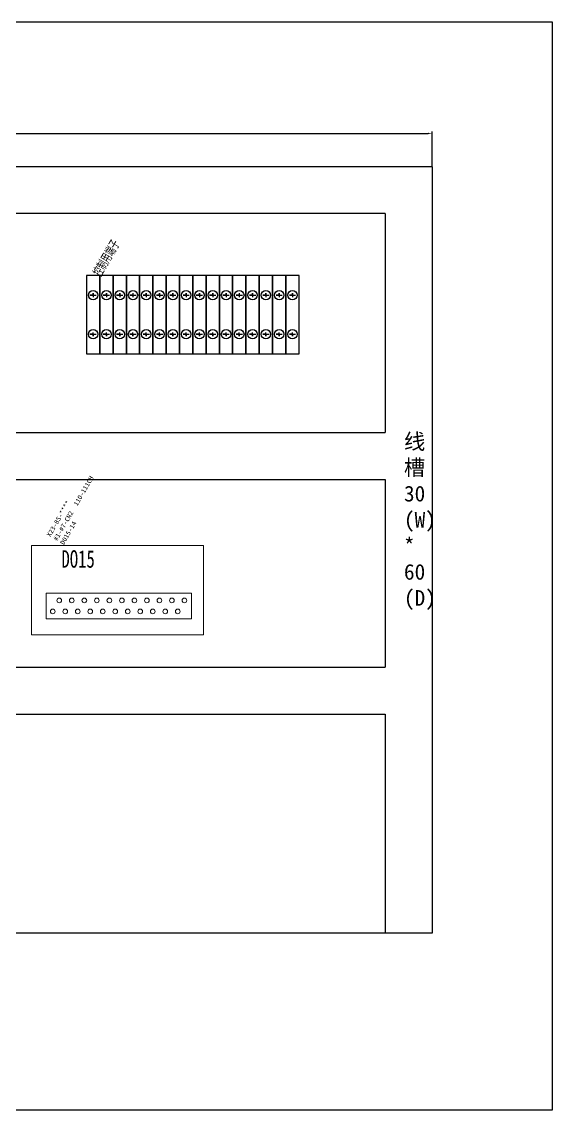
# Model space of a CAD drawing. Header units: millimetres. Extents: x 336 to 12810, y -1577 to 4105.
# Drawn here: x 10004 to 10343, y 1252 to 1948 of the extents above; entities that cross this region are included whole.
import ezdxf

# ---------------------------------------------------------------- set-up
doc = ezdxf.new("R2010")
doc.units = ezdxf.units.MM
doc.layers.add('细实线层', color=7, linetype='Continuous')
doc.styles.get("Standard").update_dxf_attribs({"font": ''})
doc.styles.add('宋', font='', dxfattribs={"width": 0.7})
doc.styles.add('样式 8', font='arial.ttf', dxfattribs={"width": 0.6, "height": 2.5})
doc.styles.get('Standard').set_extended_font_data('SimSun')
doc.styles.get('宋').set_extended_font_data('SimSun')
doc.dimstyles.new('ISO-25', dxfattribs={"dimtxt": 2.5, "dimasz": 2.5, "dimexe": 1.25, "dimexo": 0.625, "dimtad": 1, "dimtxsty": 'Standard', "dimcen": 2.5, "dimadec": 0, "dimazin": 0, "dimtfac": 1, "dimtmove": 0, "dimatfit": 3, "dimfxl": 1, "dimarcsym": 0})

# ---------------------------------------------------------------- blocks, each defined once
blk = doc.blocks.new('*D894')
at = {"color": 0, "lineweight": -2}
for p, q in [((9266.14, 1856.17), (9266.14, 1878.07)), ((9268.64, 1876.82), (10263.64, 1876.82)), ((10266.14, 1856.17), (10266.14, 1878.07))]:
    blk.add_line(p, q, dxfattribs=at)
at = {"color": 0}
for points in [[(9268.64, 1877.23), (9268.64, 1876.4), (9266.14, 1876.82)], [(10263.64, 1876.4), (10263.64, 1877.23), (10266.14, 1876.82)]]:
    blk.add_solid(points, dxfattribs=at)
at = {"layer": 'Defpoints', "color": 0}
for p in [(10266.14, 1876.82), (9266.14, 1855.54), (10266.14, 1855.54)]:
    blk.add_point(p, dxfattribs=at)
at = {"color": 0, "insert": (9766.14, 1884.94), "char_height": 2.5, "attachment_point": 5}
blk.add_mtext('{\\H6x;1000}', dxfattribs=at)
blk = doc.blocks.new('D015')
at = {"lineweight": 0}
for p, q in [((4907.11, 1796), (4797.11, 1796)), ((4907.11, 1739), (4907.11, 1796)), ((4797.11, 1739), (4907.11, 1739))]:
    blk.add_line(p, q, dxfattribs=at)
for centre in [(4814.94, 1760.94), (4822.94, 1760.94), (4830.94, 1760.94), (4838.94, 1760.94), (4846.94, 1760.94), (4854.94, 1760.94), (4862.94, 1760.94), (4870.94, 1760.94), (4878.94, 1760.94), (4886.94, 1760.94), (4894.94, 1760.94), (4810.7, 1753.88), (4818.7, 1753.88), (4826.7, 1753.88), (4834.7, 1753.88), (4842.7, 1753.88), (4850.7, 1753.88), (4858.7, 1753.88), (4866.7, 1753.88), (4874.7, 1753.88), (4882.7, 1753.88), (4890.7, 1753.88)]:
    blk.add_circle(centre, 1.5, dxfattribs=at)
at = {"layer": '细实线层', "lineweight": 0}
for p, q in [((4797.11, 1796), (4797.11, 1739)), ((4806.62, 1749.13), (4806.62, 1765.59)), ((4806.62, 1765.59), (4899.47, 1765.59)), ((4899.47, 1765.59), (4899.47, 1749.13)), ((4899.47, 1749.13), (4806.62, 1749.13))]:
    blk.add_line(p, q, dxfattribs=at)
at = {"lineweight": 0, "insert": (4816.32, 1793.01), "char_height": 11.2, "width": 74.3703, "attachment_point": 1, "style": '宋'}
blk.add_mtext('DO15', dxfattribs=at)

msp = doc.modelspace()

# ---------------------------------------------------------------- linework, layer by layer
for p, q in [((10236.141, 1825.542), (9296.141, 1825.542)), ((10236.141, 1825.542), (10236.141, 1685.542)), ((10049.389, 1774.594), (10049.389, 1772.194)), ((10049.389, 1773.394), (10049.389, 1774.594)), ((10057.889, 1774.594), (10057.889, 1772.194)), ((10057.889, 1773.394), (10057.889, 1774.594)), ((10066.389, 1774.594), (10066.389, 1772.194)), ((10066.389, 1773.394), (10066.389, 1774.594)), ((10074.889, 1774.594), (10074.889, 1772.194)), ((10083.389, 1774.594), (10083.389, 1772.194)), ((10083.389, 1773.394), (10083.389, 1774.594)), ((10091.889, 1773.394), (10091.889, 1774.594)), ((10091.889, 1774.594), (10091.889, 1772.194)), ((10100.389, 1773.394), (10100.389, 1774.594)), ((10100.389, 1774.594), (10100.389, 1772.194)), ((10108.889, 1773.394), (10108.889, 1774.594)), ((10108.889, 1774.594), (10108.889, 1772.194)), ((10117.389, 1773.394), (10117.389, 1774.594)), ((10117.389, 1774.594), (10117.389, 1772.194)), ((10125.889, 1773.394), (10125.889, 1774.594)), ((10125.889, 1774.594), (10125.889, 1772.194)), ((10134.389, 1773.394), (10134.389, 1774.594)), ((10134.389, 1774.594), (10134.389, 1772.194)), ((10142.889, 1774.594), (10142.889, 1772.194)), ((10151.389, 1773.394), (10151.389, 1774.594)), ((10151.389, 1774.594), (10151.389, 1772.194)), ((10159.889, 1773.394), (10159.889, 1774.594)), ((10159.889, 1774.594), (10159.889, 1772.194)), ((10168.389, 1773.394), (10168.389, 1774.594)), ((10168.389, 1774.594), (10168.389, 1772.194)), ((10176.889, 1773.394), (10176.889, 1774.594)), ((10176.889, 1774.594), (10176.889, 1772.194)), ((9296.141, 1685.542), (10236.141, 1685.542)), ((9296.141, 1655.542), (10236.141, 1655.542)), ((10236.141, 1655.542), (10236.141, 1535.542)), ((9296.141, 1535.542), (10236.141, 1535.542)), ((9296.141, 1505.542), (10236.141, 1505.542)), ((10236.141, 1505.542), (10236.141, 1365.542))]:
    msp.add_line(p, q)
at = {"color": 0}
for p, q in [((10047.389, 1773.394), (10051.389, 1773.394)), ((10049.389, 1773.394), (10047.389, 1773.394)), ((10055.889, 1773.394), (10059.889, 1773.394)), ((10057.889, 1773.394), (10055.889, 1773.394)), ((10064.389, 1773.394), (10068.389, 1773.394)), ((10066.389, 1773.394), (10064.389, 1773.394)), ((10072.889, 1773.394), (10076.889, 1773.394)), ((10074.889, 1773.394), (10072.889, 1773.394)), ((10081.389, 1773.394), (10085.389, 1773.394)), ((10083.389, 1773.394), (10081.389, 1773.394)), ((10091.889, 1773.394), (10089.889, 1773.394)), ((10089.889, 1773.394), (10093.889, 1773.394)), ((10098.389, 1773.394), (10102.389, 1773.394)), ((10100.389, 1773.394), (10098.389, 1773.394)), ((10108.889, 1773.394), (10106.889, 1773.394)), ((10106.889, 1773.394), (10110.889, 1773.394)), ((10117.389, 1773.394), (10115.389, 1773.394)), ((10115.389, 1773.394), (10119.389, 1773.394)), ((10125.889, 1773.394), (10123.889, 1773.394)), ((10123.889, 1773.394), (10127.889, 1773.394)), ((10134.389, 1773.394), (10132.389, 1773.394)), ((10132.389, 1773.394), (10136.389, 1773.394)), ((10142.889, 1773.394), (10140.889, 1773.394)), ((10140.889, 1773.394), (10144.889, 1773.394)), ((10151.389, 1773.394), (10149.389, 1773.394)), ((10149.389, 1773.394), (10153.389, 1773.394)), ((10159.889, 1773.394), (10157.889, 1773.394)), ((10157.889, 1773.394), (10161.889, 1773.394)), ((10168.389, 1773.394), (10166.389, 1773.394)), ((10166.389, 1773.394), (10170.389, 1773.394)), ((10176.889, 1773.394), (10174.889, 1773.394)), ((10174.889, 1773.394), (10178.889, 1773.394)), ((10047.389, 1748.394), (10051.389, 1748.394)), ((10049.389, 1748.394), (10047.389, 1748.394)), ((10049.389, 1747.194), (10049.389, 1749.594)), ((10049.389, 1748.394), (10049.389, 1747.194)), ((10055.889, 1748.394), (10059.889, 1748.394)), ((10057.889, 1748.394), (10055.889, 1748.394)), ((10057.889, 1747.194), (10057.889, 1749.594)), ((10057.889, 1748.394), (10057.889, 1747.194)), ((10064.389, 1748.394), (10068.389, 1748.394)), ((10066.389, 1748.394), (10064.389, 1748.394)), ((10066.389, 1747.194), (10066.389, 1749.594)), ((10066.389, 1748.394), (10066.389, 1747.194)), ((10072.889, 1748.394), (10076.889, 1748.394)), ((10074.889, 1748.394), (10072.889, 1748.394)), ((10074.889, 1747.194), (10074.889, 1749.594)), ((10074.889, 1748.394), (10074.889, 1747.194)), ((10081.389, 1748.394), (10085.389, 1748.394)), ((10083.389, 1748.394), (10081.389, 1748.394)), ((10083.389, 1747.194), (10083.389, 1749.594)), ((10083.389, 1748.394), (10083.389, 1747.194)), ((10091.889, 1748.394), (10089.889, 1748.394)), ((10089.889, 1748.394), (10093.889, 1748.394)), ((10091.889, 1747.194), (10091.889, 1749.594)), ((10091.889, 1748.394), (10091.889, 1747.194)), ((10098.389, 1748.394), (10102.389, 1748.394)), ((10100.389, 1748.394), (10098.389, 1748.394)), ((10100.389, 1747.194), (10100.389, 1749.594)), ((10100.389, 1748.394), (10100.389, 1747.194)), ((10108.889, 1748.394), (10106.889, 1748.394)), ((10106.889, 1748.394), (10110.889, 1748.394)), ((10108.889, 1747.194), (10108.889, 1749.594)), ((10108.889, 1748.394), (10108.889, 1747.194)), ((10117.389, 1748.394), (10115.389, 1748.394)), ((10115.389, 1748.394), (10119.389, 1748.394)), ((10117.389, 1747.194), (10117.389, 1749.594)), ((10117.389, 1748.394), (10117.389, 1747.194)), ((10125.889, 1748.394), (10123.889, 1748.394)), ((10123.889, 1748.394), (10127.889, 1748.394)), ((10125.889, 1747.194), (10125.889, 1749.594)), ((10125.889, 1748.394), (10125.889, 1747.194)), ((10134.389, 1748.394), (10132.389, 1748.394)), ((10132.389, 1748.394), (10136.389, 1748.394)), ((10134.389, 1747.194), (10134.389, 1749.594)), ((10134.389, 1748.394), (10134.389, 1747.194)), ((10142.889, 1748.394), (10140.889, 1748.394)), ((10140.889, 1748.394), (10144.889, 1748.394)), ((10142.889, 1747.194), (10142.889, 1749.594)), ((10142.889, 1748.394), (10142.889, 1747.194)), ((10151.389, 1748.394), (10149.389, 1748.394)), ((10149.389, 1748.394), (10153.389, 1748.394)), ((10151.389, 1747.194), (10151.389, 1749.594)), ((10151.389, 1748.394), (10151.389, 1747.194)), ((10159.889, 1748.394), (10157.889, 1748.394)), ((10157.889, 1748.394), (10161.889, 1748.394)), ((10159.889, 1747.194), (10159.889, 1749.594)), ((10159.889, 1748.394), (10159.889, 1747.194)), ((10168.389, 1748.394), (10166.389, 1748.394)), ((10166.389, 1748.394), (10170.389, 1748.394)), ((10168.389, 1747.194), (10168.389, 1749.594)), ((10168.389, 1748.394), (10168.389, 1747.194)), ((10176.889, 1748.394), (10174.889, 1748.394)), ((10174.889, 1748.394), (10178.889, 1748.394)), ((10176.889, 1747.194), (10176.889, 1749.594)), ((10176.889, 1748.394), (10176.889, 1747.194))]:
    msp.add_line(p, q, dxfattribs=at)
at = {"color": 1}
msp.add_lwpolyline([(9163.416, 1948.152), (10343.039, 1948.152), (10343.039, 1252.413), (9163.416, 1252.413)], close=True, dxfattribs=at)
msp.add_lwpolyline([(9266.141, 1855.542), (10266.141, 1855.542), (10266.141, 1365.542), (9266.141, 1365.542)], close=True)
at = {"linetype": 'Continuous'}
for points in [[(10045.139, 1735.894), (10053.639, 1735.894), (10053.639, 1785.894), (10045.139, 1785.894)], [(10053.639, 1735.894), (10062.139, 1735.894), (10062.139, 1785.894), (10053.639, 1785.894)], [(10062.139, 1735.894), (10070.639, 1735.894), (10070.639, 1785.894), (10062.139, 1785.894)], [(10070.639, 1735.894), (10079.139, 1735.894), (10079.139, 1785.894), (10070.639, 1785.894)], [(10079.139, 1735.894), (10087.639, 1735.894), (10087.639, 1785.894), (10079.139, 1785.894)], [(10087.639, 1735.894), (10096.139, 1735.894), (10096.139, 1785.894), (10087.639, 1785.894)], [(10096.139, 1735.894), (10104.639, 1735.894), (10104.639, 1785.894), (10096.139, 1785.894)], [(10104.639, 1735.894), (10113.139, 1735.894), (10113.139, 1785.894), (10104.639, 1785.894)], [(10113.139, 1735.894), (10121.639, 1735.894), (10121.639, 1785.894), (10113.139, 1785.894)], [(10121.639, 1735.894), (10130.139, 1735.894), (10130.139, 1785.894), (10121.639, 1785.894)], [(10130.139, 1735.894), (10138.639, 1735.894), (10138.639, 1785.894), (10130.139, 1785.894)], [(10138.639, 1735.894), (10147.139, 1735.894), (10147.139, 1785.894), (10138.639, 1785.894)], [(10147.139, 1735.894), (10155.639, 1735.894), (10155.639, 1785.894), (10147.139, 1785.894)], [(10155.639, 1735.894), (10164.139, 1735.894), (10164.139, 1785.894), (10155.639, 1785.894)], [(10164.139, 1735.894), (10172.639, 1735.894), (10172.639, 1785.894), (10164.139, 1785.894)], [(10172.639, 1735.894), (10181.139, 1735.894), (10181.139, 1785.894), (10172.639, 1785.894)]]:
    msp.add_lwpolyline(points, close=True, dxfattribs=at)
for centre in [(10049.389, 1773.394), (10057.889, 1773.394), (10066.389, 1773.394), (10074.889, 1773.394), (10083.389, 1773.394), (10091.889, 1773.394), (10100.389, 1773.394), (10108.889, 1773.394), (10117.389, 1773.394), (10125.889, 1773.394), (10134.389, 1773.394), (10142.889, 1773.394), (10151.389, 1773.394), (10159.889, 1773.394), (10168.389, 1773.394), (10176.889, 1773.394)]:
    msp.add_circle(centre, 3)
at = {"color": 0}
for centre in [(10049.389, 1748.394), (10057.889, 1748.394), (10066.389, 1748.394), (10074.889, 1748.394), (10083.389, 1748.394), (10091.889, 1748.394), (10100.389, 1748.394), (10108.889, 1748.394), (10117.389, 1748.394), (10125.889, 1748.394), (10134.389, 1748.394), (10142.889, 1748.394), (10151.389, 1748.394), (10159.889, 1748.394), (10168.389, 1748.394), (10176.889, 1748.394)]:
    msp.add_circle(centre, 3, dxfattribs=at)

# ---------------------------------------------------------------- block references
msp.add_blockref('D015', (5212.823, -182.628))

# ---------------------------------------------------------------- texts
at = {"lineweight": 0, "style": '样式 8', "width": 0.6}
msp.add_text('控制用端子', height=6, rotation=60, dxfattribs=at).set_placement((10054.043, 1784.867))
at = {"lineweight": 0, "insert": (10248.201, 1684.877), "char_height": 10, "width": 13.79767, "attachment_point": 1}
msp.add_mtext('线槽30\\P(W)\\P*\\P60\\P(D)', dxfattribs=at)
at = {"color": 0, "lineweight": -2, "insert": (10019.435, 1620.064), "char_height": 3, "width": 50.83532, "attachment_point": 1, "rotation": 60}
msp.add_mtext('X23-8S-****\\P#1-#7-CN2  110-111CH\\P{\\fSimSun|b0|i0|c134|p2;D015-14}              ', dxfattribs=at)

# ---------------------------------------------------------------- dimensions: what is measured, and where the dimension line sits
dim = msp.add_linear_dim(base=(10266.141, 1876.818), p1=(9266.141, 1855.542), p2=(10266.141, 1855.542), text='{\\H6x;<>}', dimstyle='ISO-25')
dim.commit()
dim.dimension.update_dxf_attribs({"geometry": '*D894', "text_midpoint": (9766.141, 1884.943)})

doc.saveas('drawing.dxf')
